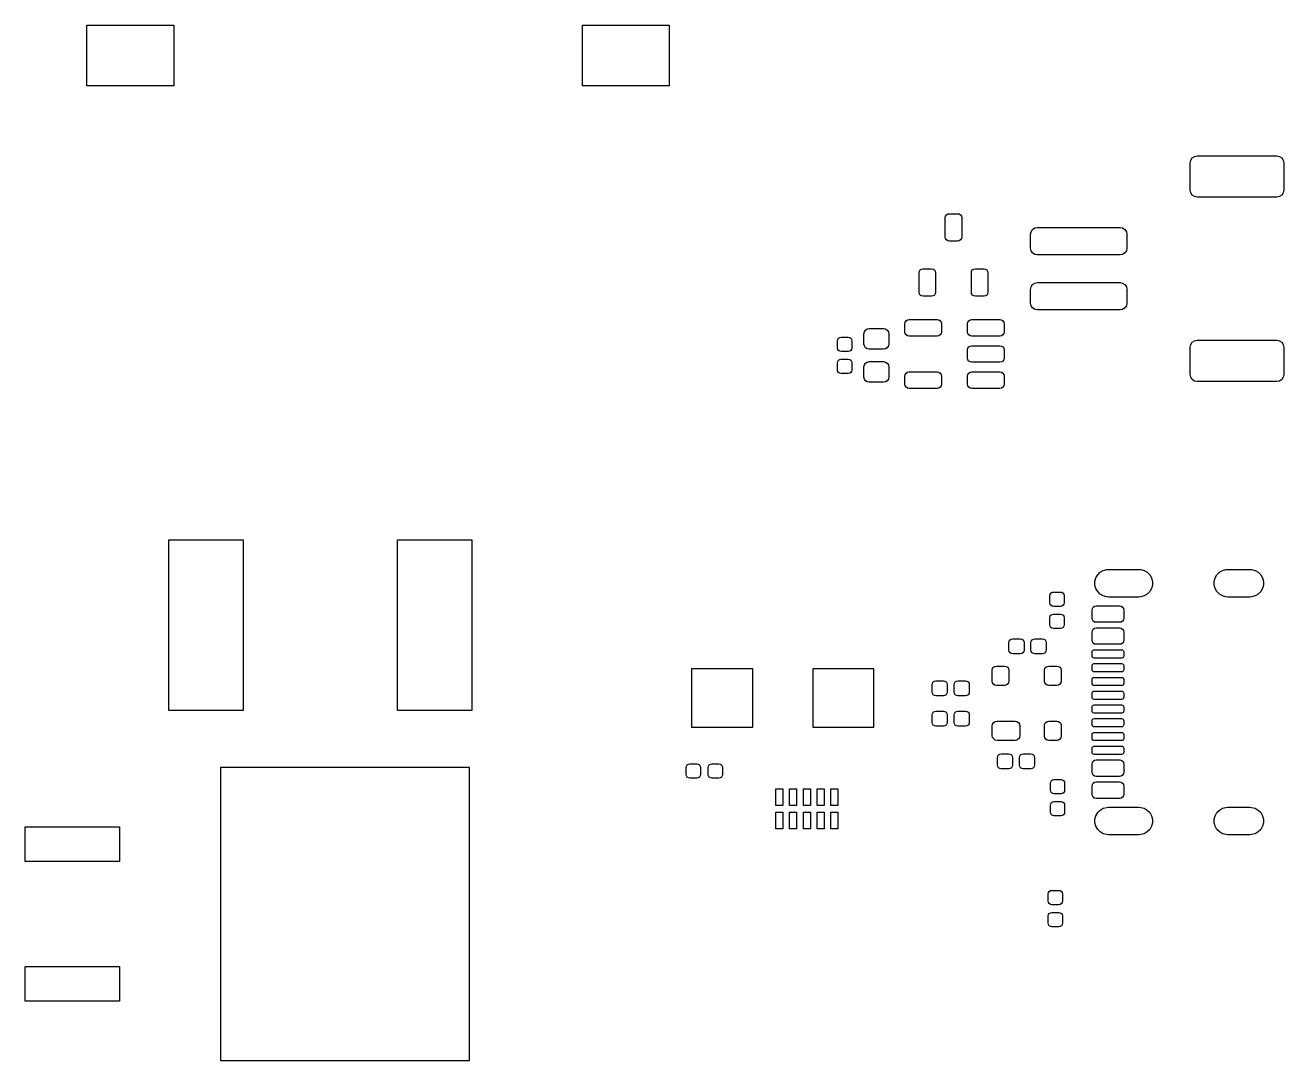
# Model space of a CAD drawing. Extents: x 2.79 to 6.46, y -4.6 to -1.68.
# Drawn here: x 4.661 to 6.461, y -4.6 to -3.118 of the extents above; entities that cross this region are included whole.
import ezdxf

# ---------------------------------------------------------------- set-up
doc = ezdxf.new("R2010")
doc.units = 0
doc.header["$MEASUREMENT"] = 0
doc.layers.add('BLACK', color=7, linetype='CONTINUOUS')

msp = doc.modelspace()

# ---------------------------------------------------------------- linework, layer by layer
at = {"layer": 'BLACK', "linetype": 'CONTINUOUS'}
for p, q in [((4.749, -3.2047), (4.749, -3.1181)), ((4.749, -3.1181), (4.873, -3.1181)), ((4.873, -3.1181), (4.873, -3.2047)), ((5.4577, -3.2047), (5.4577, -3.1181)), ((5.4577, -3.1181), (5.5817, -3.1181)), ((5.5817, -3.1181), (5.5817, -3.2047)), ((4.873, -3.2047), (4.749, -3.2047)), ((5.5817, -3.2047), (5.4577, -3.2047)), ((6.3268, -3.315), (6.3275, -3.3112)), ((6.3275, -3.3112), (6.3297, -3.308)), ((6.3297, -3.308), (6.3328, -3.3059)), ((6.3328, -3.3059), (6.3366, -3.3051)), ((6.3366, -3.3051), (6.4508, -3.3051)), ((6.4508, -3.3051), (6.4546, -3.3059)), ((6.4546, -3.3059), (6.4577, -3.308)), ((6.4577, -3.308), (6.4599, -3.3112)), ((6.4599, -3.3112), (6.4606, -3.315)), ((6.3268, -3.3543), (6.3268, -3.315)), ((6.4606, -3.315), (6.4606, -3.3543)), ((6.3275, -3.3581), (6.3268, -3.3543)), ((6.3297, -3.3613), (6.3275, -3.3581)), ((6.3328, -3.3634), (6.3297, -3.3613)), ((6.3366, -3.3642), (6.3328, -3.3634)), ((6.4508, -3.3642), (6.3366, -3.3642)), ((6.4546, -3.3634), (6.4508, -3.3642)), ((6.4577, -3.3613), (6.4546, -3.3634)), ((6.4599, -3.3581), (6.4577, -3.3613)), ((6.4606, -3.3543), (6.4599, -3.3581)), ((5.9764, -3.3937), (5.9768, -3.3914)), ((5.9764, -3.4213), (5.9764, -3.3937)), ((5.9768, -3.3914), (5.9781, -3.3895)), ((5.9781, -3.3895), (5.98, -3.3882)), ((5.98, -3.3882), (5.9823, -3.3878)), ((5.9823, -3.3878), (5.9941, -3.3878)), ((5.9941, -3.3878), (5.9964, -3.3882)), ((5.9964, -3.3882), (5.9983, -3.3895)), ((5.9983, -3.3895), (5.9996, -3.3914)), ((5.9996, -3.3914), (6, -3.3937)), ((6, -3.3937), (6, -3.4213)), ((6.0984, -3.4173), (6.0992, -3.4136)), ((6.0984, -3.437), (6.0984, -3.4173)), ((6.0992, -3.4136), (6.1013, -3.4104)), ((6.1013, -3.4104), (6.1045, -3.4082)), ((6.1045, -3.4082), (6.1083, -3.4075)), ((6.1083, -3.4075), (6.2264, -3.4075)), ((6.2264, -3.4075), (6.2301, -3.4082)), ((6.2301, -3.4082), (6.2333, -3.4104)), ((6.2333, -3.4104), (6.2355, -3.4136)), ((6.2355, -3.4136), (6.2362, -3.4173)), ((6.2362, -3.4173), (6.2362, -3.437)), ((5.9768, -3.4235), (5.9764, -3.4213)), ((5.9781, -3.4254), (5.9768, -3.4235)), ((5.98, -3.4267), (5.9781, -3.4254)), ((5.9823, -3.4272), (5.98, -3.4267)), ((5.9941, -3.4272), (5.9823, -3.4272)), ((5.9964, -3.4267), (5.9941, -3.4272)), ((5.9983, -3.4254), (5.9964, -3.4267)), ((5.9996, -3.4235), (5.9983, -3.4254)), ((6, -3.4213), (5.9996, -3.4235)), ((6.0992, -3.4408), (6.0984, -3.437)), ((6.2362, -3.437), (6.2355, -3.4408)), ((6.1013, -3.444), (6.0992, -3.4408)), ((6.1045, -3.4461), (6.1013, -3.444)), ((6.1083, -3.4469), (6.1045, -3.4461)), ((6.2264, -3.4469), (6.1083, -3.4469)), ((6.2301, -3.4461), (6.2264, -3.4469)), ((6.2333, -3.444), (6.2301, -3.4461)), ((6.2355, -3.4408), (6.2333, -3.444)), ((5.939, -3.4724), (5.9394, -3.4702)), ((5.939, -3.5), (5.939, -3.4724)), ((5.9394, -3.4702), (5.9407, -3.4683)), ((5.9407, -3.4683), (5.9426, -3.467)), ((5.9426, -3.467), (5.9449, -3.4665)), ((5.9449, -3.4665), (5.9567, -3.4665)), ((5.9567, -3.4665), (5.959, -3.467)), ((5.959, -3.467), (5.9609, -3.4683)), ((5.9609, -3.4683), (5.9621, -3.4702)), ((5.9621, -3.4702), (5.9626, -3.4724)), ((5.9626, -3.4724), (5.9626, -3.5)), ((6.0138, -3.4724), (6.0142, -3.4702)), ((6.0138, -3.5), (6.0138, -3.4724)), ((6.0142, -3.4702), (6.0155, -3.4683)), ((6.0155, -3.4683), (6.0174, -3.467)), ((6.0174, -3.467), (6.0197, -3.4665)), ((6.0197, -3.4665), (6.0315, -3.4665)), ((6.0315, -3.4665), (6.0338, -3.467)), ((6.0338, -3.467), (6.0357, -3.4683)), ((6.0357, -3.4683), (6.037, -3.4702)), ((6.037, -3.4702), (6.0374, -3.4724)), ((6.0374, -3.4724), (6.0374, -3.5)), ((6.0992, -3.4923), (6.1013, -3.4891)), ((6.1013, -3.4891), (6.1045, -3.487)), ((6.1045, -3.487), (6.1083, -3.4862)), ((6.1083, -3.4862), (6.2264, -3.4862)), ((6.2264, -3.4862), (6.2301, -3.487)), ((6.2301, -3.487), (6.2333, -3.4891)), ((6.2333, -3.4891), (6.2355, -3.4923)), ((5.9394, -3.5023), (5.939, -3.5)), ((5.9407, -3.5042), (5.9394, -3.5023)), ((5.9426, -3.5055), (5.9407, -3.5042)), ((5.9449, -3.5059), (5.9426, -3.5055)), ((5.9567, -3.5059), (5.9449, -3.5059)), ((5.959, -3.5055), (5.9567, -3.5059)), ((5.9609, -3.5042), (5.959, -3.5055)), ((5.9621, -3.5023), (5.9609, -3.5042)), ((5.9626, -3.5), (5.9621, -3.5023)), ((6.0142, -3.5023), (6.0138, -3.5)), ((6.0155, -3.5042), (6.0142, -3.5023)), ((6.0174, -3.5055), (6.0155, -3.5042)), ((6.0197, -3.5059), (6.0174, -3.5055)), ((6.0315, -3.5059), (6.0197, -3.5059)), ((6.0338, -3.5055), (6.0315, -3.5059)), ((6.0357, -3.5042), (6.0338, -3.5055)), ((6.037, -3.5023), (6.0357, -3.5042)), ((6.0374, -3.5), (6.037, -3.5023)), ((6.0984, -3.4961), (6.0992, -3.4923)), ((6.0984, -3.5157), (6.0984, -3.4961)), ((6.2355, -3.4923), (6.2362, -3.4961)), ((6.2362, -3.4961), (6.2362, -3.5157)), ((6.0992, -3.5195), (6.0984, -3.5157)), ((6.1013, -3.5227), (6.0992, -3.5195)), ((6.1045, -3.5248), (6.1013, -3.5227)), ((6.1083, -3.5256), (6.1045, -3.5248)), ((6.2264, -3.5256), (6.1083, -3.5256)), ((6.2301, -3.5248), (6.2264, -3.5256)), ((6.2333, -3.5227), (6.2301, -3.5248)), ((6.2355, -3.5195), (6.2333, -3.5227)), ((6.2362, -3.5157), (6.2355, -3.5195)), ((5.9188, -3.5453), (5.9192, -3.543)), ((5.9188, -3.5571), (5.9188, -3.5453)), ((5.9192, -3.543), (5.9205, -3.5411)), ((5.9205, -3.5411), (5.9224, -3.5398)), ((5.9224, -3.5398), (5.9247, -3.5394)), ((5.9247, -3.5394), (5.9651, -3.5394)), ((5.9651, -3.5394), (5.9673, -3.5398)), ((5.9673, -3.5398), (5.9692, -3.5411)), ((5.9692, -3.5411), (5.9705, -3.543)), ((5.9705, -3.543), (5.971, -3.5453)), ((5.971, -3.5453), (5.971, -3.5571)), ((6.0084, -3.5453), (6.0088, -3.543)), ((6.0084, -3.5571), (6.0084, -3.5453)), ((6.0088, -3.543), (6.0101, -3.5411)), ((6.0101, -3.5411), (6.012, -3.5398)), ((6.012, -3.5398), (6.0143, -3.5394)), ((6.0143, -3.5394), (6.0546, -3.5394)), ((6.0546, -3.5394), (6.0569, -3.5398)), ((6.0569, -3.5398), (6.0588, -3.5411)), ((6.0588, -3.5411), (6.0601, -3.543)), ((6.0601, -3.543), (6.0605, -3.5453)), ((6.0605, -3.5453), (6.0605, -3.5571)), ((5.8602, -3.5595), (5.8608, -3.5567)), ((5.8602, -3.5743), (5.8602, -3.5595)), ((5.8608, -3.5567), (5.8624, -3.5543)), ((5.8624, -3.5543), (5.8648, -3.5527)), ((5.8648, -3.5527), (5.8676, -3.5522)), ((5.8676, -3.5522), (5.8883, -3.5522)), ((5.8883, -3.5522), (5.8911, -3.5527)), ((5.8911, -3.5527), (5.8935, -3.5543)), ((5.8935, -3.5543), (5.8951, -3.5567)), ((5.8951, -3.5567), (5.8957, -3.5595)), ((5.8957, -3.5595), (5.8957, -3.5743)), ((5.9192, -3.5593), (5.9188, -3.5571)), ((5.9205, -3.5613), (5.9192, -3.5593)), ((5.9224, -3.5625), (5.9205, -3.5613)), ((5.9247, -3.563), (5.9224, -3.5625)), ((5.9651, -3.563), (5.9247, -3.563)), ((5.9673, -3.5625), (5.9651, -3.563)), ((5.9692, -3.5613), (5.9673, -3.5625)), ((5.9705, -3.5593), (5.9692, -3.5613)), ((5.971, -3.5571), (5.9705, -3.5593)), ((6.0088, -3.5593), (6.0084, -3.5571)), ((6.0101, -3.5613), (6.0088, -3.5593)), ((6.012, -3.5625), (6.0101, -3.5613)), ((6.0143, -3.563), (6.012, -3.5625)), ((6.0546, -3.563), (6.0143, -3.563)), ((6.0569, -3.5625), (6.0546, -3.563)), ((6.0588, -3.5613), (6.0569, -3.5625)), ((6.0601, -3.5593), (6.0588, -3.5613)), ((6.0605, -3.5571), (6.0601, -3.5593)), ((5.8224, -3.5697), (5.8228, -3.5677)), ((5.8224, -3.5799), (5.8224, -3.5697)), ((5.8228, -3.5819), (5.8224, -3.5799)), ((5.8228, -3.5677), (5.8239, -3.5661)), ((5.8239, -3.5835), (5.8228, -3.5819)), ((5.8239, -3.5661), (5.8256, -3.565)), ((5.8256, -3.565), (5.8276, -3.5646)), ((5.8276, -3.5646), (5.8378, -3.5646)), ((5.8378, -3.5646), (5.8398, -3.565)), ((5.8398, -3.565), (5.8414, -3.5661)), ((5.8414, -3.5661), (5.8425, -3.5677)), ((5.8425, -3.5819), (5.8414, -3.5835)), ((5.8425, -3.5677), (5.8429, -3.5697)), ((5.8429, -3.5799), (5.8425, -3.5819)), ((5.8429, -3.5697), (5.8429, -3.5799)), ((5.8608, -3.5771), (5.8602, -3.5743)), ((5.8624, -3.5795), (5.8608, -3.5771)), ((5.8648, -3.5811), (5.8624, -3.5795)), ((5.8676, -3.5817), (5.8648, -3.5811)), ((5.8883, -3.5817), (5.8676, -3.5817)), ((5.8911, -3.5811), (5.8883, -3.5817)), ((5.8935, -3.5795), (5.8911, -3.5811)), ((5.8951, -3.5771), (5.8935, -3.5795)), ((5.8957, -3.5743), (5.8951, -3.5771)), ((6.0084, -3.5827), (6.0088, -3.5804)), ((6.0088, -3.5804), (6.0101, -3.5785)), ((6.0101, -3.5785), (6.012, -3.5772)), ((6.012, -3.5772), (6.0143, -3.5768)), ((6.0143, -3.5768), (6.0546, -3.5768)), ((6.0546, -3.5768), (6.0569, -3.5772)), ((6.0569, -3.5772), (6.0588, -3.5785)), ((6.0588, -3.5785), (6.0601, -3.5804)), ((6.0601, -3.5804), (6.0605, -3.5827)), ((6.3268, -3.5787), (6.3275, -3.575)), ((6.3268, -3.6181), (6.3268, -3.5787)), ((6.3275, -3.575), (6.3297, -3.5718)), ((6.3297, -3.5718), (6.3328, -3.5696)), ((6.3328, -3.5696), (6.3366, -3.5689)), ((6.3366, -3.5689), (6.4508, -3.5689)), ((6.4508, -3.5689), (6.4546, -3.5696)), ((6.4546, -3.5696), (6.4577, -3.5718)), ((6.4577, -3.5718), (6.4599, -3.575)), ((6.4599, -3.575), (6.4606, -3.5787)), ((6.4606, -3.5787), (6.4606, -3.6181)), ((5.8224, -3.6012), (5.8228, -3.5992)), ((5.8228, -3.5992), (5.8239, -3.5976)), ((5.8256, -3.5846), (5.8239, -3.5835)), ((5.8239, -3.5976), (5.8256, -3.5965)), ((5.8276, -3.585), (5.8256, -3.5846)), ((5.8256, -3.5965), (5.8276, -3.5961)), ((5.8378, -3.585), (5.8276, -3.585)), ((5.8276, -3.5961), (5.8378, -3.5961)), ((5.8398, -3.5846), (5.8378, -3.585)), ((5.8378, -3.5961), (5.8398, -3.5965)), ((5.8414, -3.5835), (5.8398, -3.5846)), ((5.8398, -3.5965), (5.8414, -3.5976)), ((5.8414, -3.5976), (5.8425, -3.5992)), ((5.8425, -3.5992), (5.8429, -3.6012)), ((5.8624, -3.6016), (5.8648, -3.6)), ((5.8648, -3.6), (5.8676, -3.5994)), ((5.8676, -3.5994), (5.8883, -3.5994)), ((5.8883, -3.5994), (5.8911, -3.6)), ((5.8911, -3.6), (5.8935, -3.6016)), ((6.0084, -3.5945), (6.0084, -3.5827)), ((6.0088, -3.5967), (6.0084, -3.5945)), ((6.0101, -3.5987), (6.0088, -3.5967)), ((6.012, -3.5999), (6.0101, -3.5987)), ((6.0143, -3.6004), (6.012, -3.5999)), ((6.0569, -3.5999), (6.0546, -3.6004)), ((6.0588, -3.5987), (6.0569, -3.5999)), ((6.0601, -3.5967), (6.0588, -3.5987)), ((6.0605, -3.5945), (6.0601, -3.5967)), ((6.0605, -3.5827), (6.0605, -3.5945)), ((5.8224, -3.6114), (5.8224, -3.6012)), ((5.8228, -3.6134), (5.8224, -3.6114)), ((5.8239, -3.615), (5.8228, -3.6134)), ((5.8256, -3.6161), (5.8239, -3.615)), ((5.8276, -3.6165), (5.8256, -3.6161)), ((5.8378, -3.6165), (5.8276, -3.6165)), ((5.8398, -3.6161), (5.8378, -3.6165)), ((5.8414, -3.615), (5.8398, -3.6161)), ((5.8425, -3.6134), (5.8414, -3.615)), ((5.8429, -3.6114), (5.8425, -3.6134)), ((5.8429, -3.6012), (5.8429, -3.6114)), ((5.8602, -3.6068), (5.8608, -3.604)), ((5.8602, -3.6216), (5.8602, -3.6068)), ((5.8608, -3.604), (5.8624, -3.6016)), ((5.8935, -3.6016), (5.8951, -3.604)), ((5.8951, -3.604), (5.8957, -3.6068)), ((5.8957, -3.6068), (5.8957, -3.6216)), ((5.9188, -3.6201), (5.9192, -3.6178)), ((5.9192, -3.6178), (5.9205, -3.6159)), ((5.9205, -3.6159), (5.9224, -3.6146)), ((5.9224, -3.6146), (5.9247, -3.6142)), ((5.9247, -3.6142), (5.9651, -3.6142)), ((5.9651, -3.6142), (5.9673, -3.6146)), ((5.9673, -3.6146), (5.9692, -3.6159)), ((5.9692, -3.6159), (5.9705, -3.6178)), ((5.9705, -3.6178), (5.971, -3.6201)), ((6.0084, -3.6201), (6.0088, -3.6178)), ((6.0088, -3.6178), (6.0101, -3.6159)), ((6.0101, -3.6159), (6.012, -3.6146)), ((6.012, -3.6146), (6.0143, -3.6142)), ((6.0546, -3.6004), (6.0143, -3.6004)), ((6.0143, -3.6142), (6.0546, -3.6142)), ((6.0546, -3.6142), (6.0569, -3.6146)), ((6.0569, -3.6146), (6.0588, -3.6159)), ((6.0588, -3.6159), (6.0601, -3.6178)), ((6.0601, -3.6178), (6.0605, -3.6201)), ((5.8608, -3.6244), (5.8602, -3.6216)), ((5.8624, -3.6268), (5.8608, -3.6244)), ((5.8648, -3.6284), (5.8624, -3.6268)), ((5.8676, -3.6289), (5.8648, -3.6284)), ((5.8883, -3.6289), (5.8676, -3.6289)), ((5.8911, -3.6284), (5.8883, -3.6289)), ((5.8935, -3.6268), (5.8911, -3.6284)), ((5.8951, -3.6244), (5.8935, -3.6268)), ((5.8957, -3.6216), (5.8951, -3.6244)), ((5.9188, -3.6319), (5.9188, -3.6201)), ((5.9192, -3.6341), (5.9188, -3.6319)), ((5.9205, -3.6361), (5.9192, -3.6341)), ((5.9705, -3.6341), (5.9692, -3.6361)), ((5.971, -3.6319), (5.9705, -3.6341)), ((5.971, -3.6201), (5.971, -3.6319)), ((6.0084, -3.6319), (6.0084, -3.6201)), ((6.0088, -3.6341), (6.0084, -3.6319)), ((6.0101, -3.6361), (6.0088, -3.6341)), ((6.0601, -3.6341), (6.0588, -3.6361)), ((6.0605, -3.6319), (6.0601, -3.6341)), ((6.0605, -3.6201), (6.0605, -3.6319)), ((6.3275, -3.6219), (6.3268, -3.6181)), ((6.3297, -3.6251), (6.3275, -3.6219)), ((6.3328, -3.6272), (6.3297, -3.6251)), ((6.3366, -3.628), (6.3328, -3.6272)), ((6.4508, -3.628), (6.3366, -3.628)), ((6.4546, -3.6272), (6.4508, -3.628)), ((6.4577, -3.6251), (6.4546, -3.6272)), ((6.4599, -3.6219), (6.4577, -3.6251)), ((6.4606, -3.6181), (6.4599, -3.6219)), ((5.9224, -3.6373), (5.9205, -3.6361)), ((5.9247, -3.6378), (5.9224, -3.6373)), ((5.9651, -3.6378), (5.9247, -3.6378)), ((5.9673, -3.6373), (5.9651, -3.6378)), ((5.9692, -3.6361), (5.9673, -3.6373)), ((6.012, -3.6373), (6.0101, -3.6361)), ((6.0143, -3.6378), (6.012, -3.6373)), ((6.0546, -3.6378), (6.0143, -3.6378)), ((6.0569, -3.6373), (6.0546, -3.6378)), ((6.0588, -3.6361), (6.0569, -3.6373)), ((4.8661, -4.0984), (4.8661, -3.8543)), ((4.8661, -3.8543), (4.9724, -3.8543)), ((4.9724, -3.8543), (4.9724, -4.0984)), ((5.1929, -4.0984), (5.1929, -3.8543)), ((5.1929, -3.8543), (5.2992, -3.8543)), ((5.2992, -3.8543), (5.2992, -4.0984)), ((6.1919, -3.909), (6.1944, -3.9046)), ((6.1944, -3.9046), (6.1981, -3.9009)), ((6.1981, -3.9009), (6.2025, -3.8983)), ((6.2025, -3.8983), (6.2075, -3.897)), ((6.2075, -3.897), (6.21, -3.8969)), ((6.21, -3.8969), (6.2533, -3.8969)), ((6.2533, -3.8969), (6.2559, -3.897)), ((6.2559, -3.897), (6.2609, -3.8983)), ((6.2609, -3.8983), (6.2653, -3.9009)), ((6.2653, -3.9009), (6.269, -3.9046)), ((6.269, -3.9046), (6.2715, -3.909)), ((6.3623, -3.909), (6.3649, -3.9046)), ((6.3649, -3.9046), (6.3685, -3.9009)), ((6.3685, -3.9009), (6.373, -3.8983)), ((6.373, -3.8983), (6.3779, -3.897)), ((6.3779, -3.897), (6.3805, -3.8969)), ((6.3805, -3.8969), (6.412, -3.8969)), ((6.412, -3.8969), (6.4146, -3.897)), ((6.4146, -3.897), (6.4195, -3.8983)), ((6.4195, -3.8983), (6.424, -3.9009)), ((6.424, -3.9009), (6.4276, -3.9046)), ((6.4276, -3.9046), (6.4302, -3.909)), ((6.1905, -3.914), (6.1919, -3.909)), ((6.1905, -3.9191), (6.1905, -3.914)), ((6.1919, -3.9241), (6.1905, -3.9191)), ((6.2715, -3.909), (6.2729, -3.914)), ((6.2729, -3.9191), (6.2715, -3.9241)), ((6.2729, -3.914), (6.2729, -3.9191)), ((6.361, -3.914), (6.3623, -3.909)), ((6.361, -3.9191), (6.361, -3.914)), ((6.3623, -3.9241), (6.361, -3.9191)), ((6.4302, -3.909), (6.4315, -3.914)), ((6.4315, -3.9191), (6.4302, -3.9241)), ((6.4315, -3.914), (6.4315, -3.9191)), ((6.126, -3.9343), (6.1264, -3.9323)), ((6.126, -3.9445), (6.126, -3.9343)), ((6.1264, -3.9323), (6.1275, -3.9306)), ((6.1275, -3.9306), (6.1291, -3.9295)), ((6.1291, -3.9295), (6.1311, -3.9291)), ((6.1311, -3.9291), (6.1413, -3.9291)), ((6.1413, -3.9291), (6.1433, -3.9295)), ((6.1433, -3.9295), (6.145, -3.9306)), ((6.145, -3.9306), (6.1461, -3.9323)), ((6.1461, -3.9323), (6.1465, -3.9343)), ((6.1465, -3.9343), (6.1465, -3.9445)), ((6.1944, -3.9285), (6.1919, -3.9241)), ((6.1981, -3.9322), (6.1944, -3.9285)), ((6.2025, -3.9347), (6.1981, -3.9322)), ((6.2075, -3.9361), (6.2025, -3.9347)), ((6.21, -3.9362), (6.2075, -3.9361)), ((6.2533, -3.9362), (6.21, -3.9362)), ((6.2559, -3.9361), (6.2533, -3.9362)), ((6.2609, -3.9347), (6.2559, -3.9361)), ((6.2653, -3.9322), (6.2609, -3.9347)), ((6.269, -3.9285), (6.2653, -3.9322)), ((6.2715, -3.9241), (6.269, -3.9285)), ((6.3649, -3.9285), (6.3623, -3.9241)), ((6.3685, -3.9322), (6.3649, -3.9285)), ((6.373, -3.9347), (6.3685, -3.9322)), ((6.3779, -3.9361), (6.373, -3.9347)), ((6.3805, -3.9362), (6.3779, -3.9361)), ((6.412, -3.9362), (6.3805, -3.9362)), ((6.4146, -3.9361), (6.412, -3.9362)), ((6.4195, -3.9347), (6.4146, -3.9361)), ((6.424, -3.9322), (6.4195, -3.9347)), ((6.4276, -3.9285), (6.424, -3.9322)), ((6.4302, -3.9241), (6.4276, -3.9285)), ((6.1264, -3.9464), (6.126, -3.9445)), ((6.1275, -3.9481), (6.1264, -3.9464)), ((6.1291, -3.9492), (6.1275, -3.9481)), ((6.1311, -3.9496), (6.1291, -3.9492)), ((6.1413, -3.9496), (6.1311, -3.9496)), ((6.1433, -3.9492), (6.1413, -3.9496)), ((6.145, -3.9481), (6.1433, -3.9492)), ((6.1461, -3.9464), (6.145, -3.9481)), ((6.1465, -3.9445), (6.1461, -3.9464)), ((6.1864, -3.9547), (6.1869, -3.9525)), ((6.1864, -3.9665), (6.1864, -3.9547)), ((6.1869, -3.9525), (6.1881, -3.9505)), ((6.1881, -3.9505), (6.1901, -3.9493)), ((6.1901, -3.9493), (6.1923, -3.9488)), ((6.1923, -3.9488), (6.2258, -3.9488)), ((6.2258, -3.9488), (6.228, -3.9493)), ((6.228, -3.9493), (6.23, -3.9505)), ((6.23, -3.9505), (6.2312, -3.9525)), ((6.2312, -3.9525), (6.2317, -3.9547)), ((6.2317, -3.9547), (6.2317, -3.9665)), ((6.126, -3.9657), (6.1264, -3.9638)), ((6.126, -3.976), (6.126, -3.9657)), ((6.1264, -3.9779), (6.126, -3.976)), ((6.1264, -3.9638), (6.1275, -3.9621)), ((6.1275, -3.9796), (6.1264, -3.9779)), ((6.1275, -3.9621), (6.1291, -3.961)), ((6.1291, -3.961), (6.1311, -3.9606)), ((6.1311, -3.9606), (6.1413, -3.9606)), ((6.1413, -3.9606), (6.1433, -3.961)), ((6.1433, -3.961), (6.145, -3.9621)), ((6.145, -3.9621), (6.1461, -3.9638)), ((6.1461, -3.9779), (6.145, -3.9796)), ((6.1461, -3.9638), (6.1465, -3.9657)), ((6.1465, -3.976), (6.1461, -3.9779)), ((6.1465, -3.9657), (6.1465, -3.976)), ((6.1869, -3.9688), (6.1864, -3.9665)), ((6.1881, -3.9707), (6.1869, -3.9688)), ((6.1901, -3.972), (6.1881, -3.9707)), ((6.1923, -3.9724), (6.1901, -3.972)), ((6.2258, -3.9724), (6.1923, -3.9724)), ((6.228, -3.972), (6.2258, -3.9724)), ((6.23, -3.9707), (6.228, -3.972)), ((6.2312, -3.9688), (6.23, -3.9707)), ((6.2317, -3.9665), (6.2312, -3.9688)), ((6.0709, -3.9963), (6.0729, -3.9959)), ((6.0729, -3.9959), (6.0838, -3.9959)), ((6.0838, -3.9959), (6.0858, -3.9963)), ((6.1024, -3.9963), (6.1044, -3.9959)), ((6.1044, -3.9959), (6.1153, -3.9959)), ((6.1153, -3.9959), (6.1173, -3.9963)), ((6.1291, -3.9807), (6.1275, -3.9796)), ((6.1311, -3.9811), (6.1291, -3.9807)), ((6.1413, -3.9811), (6.1311, -3.9811)), ((6.1433, -3.9807), (6.1413, -3.9811)), ((6.145, -3.9796), (6.1433, -3.9807)), ((6.1864, -3.9862), (6.1869, -3.984)), ((6.1864, -3.998), (6.1864, -3.9862)), ((6.1869, -3.984), (6.1881, -3.982)), ((6.1881, -3.982), (6.1901, -3.9808)), ((6.1901, -3.9808), (6.1923, -3.9803)), ((6.1923, -3.9803), (6.2258, -3.9803)), ((6.2258, -3.9803), (6.228, -3.9808)), ((6.228, -3.9808), (6.23, -3.982)), ((6.23, -3.982), (6.2312, -3.984)), ((6.2312, -3.984), (6.2317, -3.9862)), ((6.2317, -3.9862), (6.2317, -3.998)), ((6.0675, -4.0013), (6.0679, -3.9992)), ((6.0675, -4.0121), (6.0675, -4.0013)), ((6.0679, -4.0142), (6.0675, -4.0121)), ((6.0679, -3.9992), (6.0691, -3.9975)), ((6.0691, -3.9975), (6.0709, -3.9963)), ((6.0858, -3.9963), (6.0876, -3.9975)), ((6.0876, -3.9975), (6.0888, -3.9992)), ((6.0888, -3.9992), (6.0892, -4.0013)), ((6.0892, -4.0121), (6.0888, -4.0142)), ((6.0892, -4.0013), (6.0892, -4.0121)), ((6.099, -4.0013), (6.0994, -3.9992)), ((6.099, -4.0121), (6.099, -4.0013)), ((6.0994, -4.0142), (6.099, -4.0121)), ((6.0994, -3.9992), (6.1006, -3.9975)), ((6.1006, -3.9975), (6.1024, -3.9963)), ((6.1173, -3.9963), (6.1191, -3.9975)), ((6.1191, -3.9975), (6.1203, -3.9992)), ((6.1203, -3.9992), (6.1207, -4.0013)), ((6.1207, -4.0121), (6.1203, -4.0142)), ((6.1207, -4.0013), (6.1207, -4.0121)), ((6.1869, -4.0003), (6.1864, -3.998)), ((6.1864, -4.0148), (6.1866, -4.0136)), ((6.1866, -4.0136), (6.1873, -4.0127)), ((6.1881, -4.0022), (6.1869, -4.0003)), ((6.1873, -4.0127), (6.1882, -4.012)), ((6.1901, -4.0035), (6.1881, -4.0022)), ((6.1882, -4.012), (6.1894, -4.0118)), ((6.1894, -4.0118), (6.2287, -4.0118)), ((6.1923, -4.0039), (6.1901, -4.0035)), ((6.2258, -4.0039), (6.1923, -4.0039)), ((6.228, -4.0035), (6.2258, -4.0039)), ((6.23, -4.0022), (6.228, -4.0035)), ((6.2287, -4.0118), (6.2299, -4.012)), ((6.2299, -4.012), (6.2308, -4.0127)), ((6.2312, -4.0003), (6.23, -4.0022)), ((6.2308, -4.0127), (6.2315, -4.0136)), ((6.2317, -3.998), (6.2312, -4.0003)), ((6.2315, -4.0136), (6.2317, -4.0148)), ((6.0691, -4.0159), (6.0679, -4.0142)), ((6.0709, -4.0171), (6.0691, -4.0159)), ((6.0729, -4.0175), (6.0709, -4.0171)), ((6.0838, -4.0175), (6.0729, -4.0175)), ((6.0858, -4.0171), (6.0838, -4.0175)), ((6.0876, -4.0159), (6.0858, -4.0171)), ((6.0888, -4.0142), (6.0876, -4.0159)), ((6.1006, -4.0159), (6.0994, -4.0142)), ((6.1024, -4.0171), (6.1006, -4.0159)), ((6.1044, -4.0175), (6.1024, -4.0171)), ((6.1153, -4.0175), (6.1044, -4.0175)), ((6.1173, -4.0171), (6.1153, -4.0175)), ((6.1191, -4.0159), (6.1173, -4.0171)), ((6.1203, -4.0142), (6.1191, -4.0159)), ((6.1864, -4.0207), (6.1864, -4.0148)), ((6.1866, -4.0218), (6.1864, -4.0207)), ((6.1873, -4.0228), (6.1866, -4.0218)), ((6.1882, -4.0234), (6.1873, -4.0228)), ((6.1873, -4.0324), (6.1882, -4.0317)), ((6.1894, -4.0236), (6.1882, -4.0234)), ((6.1882, -4.0317), (6.1894, -4.0315)), ((6.2287, -4.0236), (6.1894, -4.0236)), ((6.1894, -4.0315), (6.2287, -4.0315)), ((6.2299, -4.0234), (6.2287, -4.0236)), ((6.2287, -4.0315), (6.2299, -4.0317)), ((6.2308, -4.0228), (6.2299, -4.0234)), ((6.2299, -4.0317), (6.2308, -4.0324)), ((6.2315, -4.0218), (6.2308, -4.0228)), ((6.2317, -4.0207), (6.2315, -4.0218)), ((6.2317, -4.0148), (6.2317, -4.0207)), ((5.6142, -4.123), (5.6142, -4.0384)), ((5.6142, -4.0384), (5.7008, -4.0384)), ((5.7008, -4.0384), (5.7008, -4.123)), ((5.7874, -4.123), (5.7874, -4.0384)), ((5.7874, -4.0384), (5.874, -4.0384)), ((5.874, -4.0384), (5.874, -4.123)), ((6.0437, -4.0409), (6.0442, -4.0387)), ((6.0437, -4.0567), (6.0437, -4.0409)), ((6.0442, -4.0387), (6.0454, -4.0368)), ((6.0454, -4.0368), (6.0473, -4.0355)), ((6.0473, -4.0355), (6.0496, -4.035)), ((6.0496, -4.035), (6.0614, -4.035)), ((6.0614, -4.035), (6.0637, -4.0355)), ((6.0637, -4.0355), (6.0656, -4.0368)), ((6.0656, -4.0368), (6.0669, -4.0387)), ((6.0669, -4.0387), (6.0673, -4.0409)), ((6.0673, -4.0409), (6.0673, -4.0567)), ((6.1185, -4.0409), (6.119, -4.0387)), ((6.1185, -4.0567), (6.1185, -4.0409)), ((6.119, -4.0387), (6.1202, -4.0368)), ((6.1202, -4.0368), (6.1221, -4.0355)), ((6.1221, -4.0355), (6.1244, -4.035)), ((6.1244, -4.035), (6.1362, -4.035)), ((6.1362, -4.035), (6.1385, -4.0355)), ((6.1385, -4.0355), (6.1404, -4.0368)), ((6.1404, -4.0368), (6.1417, -4.0387)), ((6.1417, -4.0387), (6.1421, -4.0409)), ((6.1421, -4.0409), (6.1421, -4.0567)), ((6.1864, -4.0344), (6.1866, -4.0333)), ((6.1864, -4.0404), (6.1864, -4.0344)), ((6.1866, -4.0415), (6.1864, -4.0404)), ((6.1866, -4.0333), (6.1873, -4.0324)), ((6.1873, -4.0424), (6.1866, -4.0415)), ((6.1882, -4.0431), (6.1873, -4.0424)), ((6.1894, -4.0433), (6.1882, -4.0431)), ((6.2287, -4.0433), (6.1894, -4.0433)), ((6.2299, -4.0431), (6.2287, -4.0433)), ((6.2308, -4.0424), (6.2299, -4.0431)), ((6.2308, -4.0324), (6.2315, -4.0333)), ((6.2315, -4.0415), (6.2308, -4.0424)), ((6.2315, -4.0333), (6.2317, -4.0344)), ((6.2317, -4.0404), (6.2315, -4.0415)), ((6.2317, -4.0344), (6.2317, -4.0404)), ((5.9577, -4.0615), (5.9581, -4.0594)), ((5.9577, -4.0723), (5.9577, -4.0615)), ((5.9581, -4.0594), (5.9593, -4.0577)), ((5.9593, -4.0577), (5.961, -4.0565)), ((5.961, -4.0565), (5.9631, -4.0561)), ((5.9631, -4.0561), (5.9739, -4.0561)), ((5.9739, -4.0561), (5.976, -4.0565)), ((5.976, -4.0565), (5.9777, -4.0577)), ((5.9777, -4.0577), (5.9789, -4.0594)), ((5.9789, -4.0594), (5.9793, -4.0615)), ((5.9793, -4.0615), (5.9793, -4.0723)), ((5.9892, -4.0615), (5.9896, -4.0594)), ((5.9892, -4.0723), (5.9892, -4.0615)), ((5.9896, -4.0594), (5.9908, -4.0577)), ((5.9908, -4.0577), (5.9925, -4.0565)), ((5.9925, -4.0565), (5.9946, -4.0561)), ((5.9946, -4.0561), (6.0054, -4.0561)), ((6.0054, -4.0561), (6.0075, -4.0565)), ((6.0075, -4.0565), (6.0092, -4.0577)), ((6.0092, -4.0577), (6.0104, -4.0594)), ((6.0104, -4.0594), (6.0108, -4.0615)), ((6.0108, -4.0615), (6.0108, -4.0723)), ((6.0442, -4.059), (6.0437, -4.0567)), ((6.0454, -4.0609), (6.0442, -4.059)), ((6.0473, -4.0621), (6.0454, -4.0609)), ((6.0496, -4.0626), (6.0473, -4.0621)), ((6.0614, -4.0626), (6.0496, -4.0626)), ((6.0637, -4.0621), (6.0614, -4.0626)), ((6.0656, -4.0609), (6.0637, -4.0621)), ((6.0669, -4.059), (6.0656, -4.0609)), ((6.0673, -4.0567), (6.0669, -4.059)), ((6.119, -4.059), (6.1185, -4.0567)), ((6.1202, -4.0609), (6.119, -4.059)), ((6.1221, -4.0621), (6.1202, -4.0609)), ((6.1244, -4.0626), (6.1221, -4.0621)), ((6.1362, -4.0626), (6.1244, -4.0626)), ((6.1385, -4.0621), (6.1362, -4.0626)), ((6.1404, -4.0609), (6.1385, -4.0621)), ((6.1417, -4.059), (6.1404, -4.0609)), ((6.1421, -4.0567), (6.1417, -4.059)), ((6.1864, -4.0541), (6.1866, -4.053)), ((6.1864, -4.06), (6.1864, -4.0541)), ((6.1866, -4.0612), (6.1864, -4.06)), ((6.1866, -4.053), (6.1873, -4.052)), ((6.1873, -4.0621), (6.1866, -4.0612)), ((6.1873, -4.052), (6.1882, -4.0514)), ((6.1882, -4.0628), (6.1873, -4.0621)), ((6.1882, -4.0514), (6.1894, -4.0512)), ((6.1894, -4.063), (6.1882, -4.0628)), ((6.1894, -4.0512), (6.2287, -4.0512)), ((6.2287, -4.063), (6.1894, -4.063)), ((6.2287, -4.0512), (6.2299, -4.0514)), ((6.2299, -4.0628), (6.2287, -4.063)), ((6.2299, -4.0514), (6.2308, -4.052)), ((6.2308, -4.0621), (6.2299, -4.0628)), ((6.2308, -4.052), (6.2315, -4.053)), ((6.2315, -4.0612), (6.2308, -4.0621)), ((6.2315, -4.053), (6.2317, -4.0541)), ((6.2317, -4.06), (6.2315, -4.0612)), ((6.2317, -4.0541), (6.2317, -4.06)), ((5.9581, -4.0744), (5.9577, -4.0723)), ((5.9593, -4.0762), (5.9581, -4.0744)), ((5.961, -4.0773), (5.9593, -4.0762)), ((5.9631, -4.0778), (5.961, -4.0773)), ((5.9739, -4.0778), (5.9631, -4.0778)), ((5.976, -4.0773), (5.9739, -4.0778)), ((5.9777, -4.0762), (5.976, -4.0773)), ((5.9789, -4.0744), (5.9777, -4.0762)), ((5.9793, -4.0723), (5.9789, -4.0744)), ((5.9896, -4.0744), (5.9892, -4.0723)), ((5.9908, -4.0762), (5.9896, -4.0744)), ((5.9925, -4.0773), (5.9908, -4.0762)), ((5.9946, -4.0778), (5.9925, -4.0773)), ((6.0054, -4.0778), (5.9946, -4.0778)), ((6.0075, -4.0773), (6.0054, -4.0778)), ((6.0092, -4.0762), (6.0075, -4.0773)), ((6.0104, -4.0744), (6.0092, -4.0762)), ((6.0108, -4.0723), (6.0104, -4.0744)), ((6.1864, -4.0738), (6.1866, -4.0727)), ((6.1864, -4.0797), (6.1864, -4.0738)), ((6.1866, -4.0809), (6.1864, -4.0797)), ((6.1866, -4.0727), (6.1873, -4.0717)), ((6.1873, -4.0818), (6.1866, -4.0809)), ((6.1873, -4.0717), (6.1882, -4.0711)), ((6.1882, -4.0825), (6.1873, -4.0818)), ((6.1882, -4.0711), (6.1894, -4.0709)), ((6.1894, -4.0827), (6.1882, -4.0825)), ((6.1894, -4.0709), (6.2287, -4.0709)), ((6.2287, -4.0827), (6.1894, -4.0827)), ((6.2287, -4.0709), (6.2299, -4.0711)), ((6.2299, -4.0825), (6.2287, -4.0827)), ((6.2299, -4.0711), (6.2308, -4.0717)), ((6.2308, -4.0818), (6.2299, -4.0825)), ((6.2308, -4.0717), (6.2315, -4.0727)), ((6.2315, -4.0809), (6.2308, -4.0818)), ((6.2315, -4.0727), (6.2317, -4.0738)), ((6.2317, -4.0797), (6.2315, -4.0809)), ((6.2317, -4.0738), (6.2317, -4.0797)), ((4.9724, -4.0984), (4.8661, -4.0984)), ((5.2992, -4.0984), (5.1929, -4.0984)), ((5.9577, -4.1048), (5.9581, -4.1028)), ((5.9581, -4.1028), (5.9593, -4.101)), ((5.9593, -4.101), (5.961, -4.0998)), ((5.961, -4.0998), (5.9631, -4.0994)), ((5.9631, -4.0994), (5.9739, -4.0994)), ((5.9739, -4.0994), (5.976, -4.0998)), ((5.976, -4.0998), (5.9777, -4.101)), ((5.9777, -4.101), (5.9789, -4.1028)), ((5.9789, -4.1028), (5.9793, -4.1048)), ((5.9892, -4.1048), (5.9896, -4.1028)), ((5.9896, -4.1028), (5.9908, -4.101)), ((5.9908, -4.101), (5.9925, -4.0998)), ((5.9925, -4.0998), (5.9946, -4.0994)), ((5.9946, -4.0994), (6.0054, -4.0994)), ((6.0054, -4.0994), (6.0075, -4.0998)), ((6.0075, -4.0998), (6.0092, -4.101)), ((6.0092, -4.101), (6.0104, -4.1028)), ((6.0104, -4.1028), (6.0108, -4.1048)), ((6.1864, -4.0935), (6.1866, -4.0924)), ((6.1864, -4.0994), (6.1864, -4.0935)), ((6.1866, -4.1005), (6.1864, -4.0994)), ((6.1866, -4.0924), (6.1873, -4.0914)), ((6.1873, -4.1015), (6.1866, -4.1005)), ((6.1873, -4.0914), (6.1882, -4.0908)), ((6.1882, -4.1021), (6.1873, -4.1015)), ((6.1882, -4.0908), (6.1894, -4.0906)), ((6.1894, -4.1024), (6.1882, -4.1021)), ((6.1894, -4.0906), (6.2287, -4.0906)), ((6.2287, -4.1024), (6.1894, -4.1024)), ((6.2287, -4.0906), (6.2299, -4.0908)), ((6.2299, -4.1021), (6.2287, -4.1024)), ((6.2299, -4.0908), (6.2308, -4.0914)), ((6.2308, -4.1015), (6.2299, -4.1021)), ((6.2308, -4.0914), (6.2315, -4.0924)), ((6.2315, -4.1005), (6.2308, -4.1015)), ((6.2315, -4.0924), (6.2317, -4.0935)), ((6.2317, -4.0994), (6.2315, -4.1005)), ((6.2317, -4.0935), (6.2317, -4.0994)), ((5.9577, -4.1156), (5.9577, -4.1048)), ((5.9581, -4.1177), (5.9577, -4.1156)), ((5.9593, -4.1195), (5.9581, -4.1177)), ((5.961, -4.1207), (5.9593, -4.1195)), ((5.9631, -4.1211), (5.961, -4.1207)), ((5.9739, -4.1211), (5.9631, -4.1211)), ((5.976, -4.1207), (5.9739, -4.1211)), ((5.9777, -4.1195), (5.976, -4.1207)), ((5.9789, -4.1177), (5.9777, -4.1195)), ((5.9793, -4.1156), (5.9789, -4.1177)), ((5.9793, -4.1048), (5.9793, -4.1156)), ((5.9892, -4.1156), (5.9892, -4.1048)), ((5.9896, -4.1177), (5.9892, -4.1156)), ((5.9908, -4.1195), (5.9896, -4.1177)), ((5.9925, -4.1207), (5.9908, -4.1195)), ((5.9946, -4.1211), (5.9925, -4.1207)), ((6.0054, -4.1211), (5.9946, -4.1211)), ((6.0075, -4.1207), (6.0054, -4.1211)), ((6.0092, -4.1195), (6.0075, -4.1207)), ((6.0104, -4.1177), (6.0092, -4.1195)), ((6.0108, -4.1156), (6.0104, -4.1177)), ((6.0108, -4.1048), (6.0108, -4.1156)), ((6.0437, -4.1207), (6.0442, -4.118)), ((6.0437, -4.1344), (6.0437, -4.1207)), ((6.0442, -4.118), (6.0457, -4.1158)), ((6.0457, -4.1158), (6.048, -4.1143)), ((6.048, -4.1143), (6.0506, -4.1138)), ((6.0506, -4.1138), (6.0762, -4.1138)), ((6.0762, -4.1138), (6.0788, -4.1143)), ((6.0788, -4.1143), (6.0811, -4.1158)), ((6.0811, -4.1158), (6.0825, -4.118)), ((6.0825, -4.118), (6.0831, -4.1207)), ((6.0831, -4.1207), (6.0831, -4.1344)), ((6.1185, -4.1197), (6.119, -4.1174)), ((6.1185, -4.1354), (6.1185, -4.1197)), ((6.119, -4.1174), (6.1202, -4.1155)), ((6.1202, -4.1155), (6.1221, -4.1142)), ((6.1221, -4.1142), (6.1244, -4.1138)), ((6.1244, -4.1138), (6.1362, -4.1138)), ((6.1362, -4.1138), (6.1385, -4.1142)), ((6.1385, -4.1142), (6.1404, -4.1155)), ((6.1404, -4.1155), (6.1417, -4.1174)), ((6.1417, -4.1174), (6.1421, -4.1197)), ((6.1421, -4.1197), (6.1421, -4.1354)), ((6.1864, -4.1132), (6.1866, -4.1121)), ((6.1864, -4.1191), (6.1864, -4.1132)), ((6.1866, -4.1202), (6.1864, -4.1191)), ((6.1866, -4.1121), (6.1873, -4.1111)), ((6.1873, -4.1212), (6.1866, -4.1202)), ((6.1873, -4.1111), (6.1882, -4.1105)), ((6.1882, -4.1218), (6.1873, -4.1212)), ((6.1882, -4.1105), (6.1894, -4.1102)), ((6.1894, -4.122), (6.1882, -4.1218)), ((6.1894, -4.1102), (6.2287, -4.1102)), ((6.2287, -4.1102), (6.2299, -4.1105)), ((6.2299, -4.1218), (6.2287, -4.122)), ((6.2299, -4.1105), (6.2308, -4.1111)), ((6.2308, -4.1212), (6.2299, -4.1218)), ((6.2308, -4.1111), (6.2315, -4.1121)), ((6.2315, -4.1202), (6.2308, -4.1212)), ((6.2315, -4.1121), (6.2317, -4.1132)), ((6.2317, -4.1191), (6.2315, -4.1202)), ((6.2317, -4.1132), (6.2317, -4.1191)), ((5.7008, -4.123), (5.6142, -4.123)), ((5.874, -4.123), (5.7874, -4.123)), ((6.0442, -4.1371), (6.0437, -4.1344)), ((6.0457, -4.1393), (6.0442, -4.1371)), ((6.048, -4.1408), (6.0457, -4.1393)), ((6.0811, -4.1393), (6.0788, -4.1408)), ((6.0825, -4.1371), (6.0811, -4.1393)), ((6.0831, -4.1344), (6.0825, -4.1371)), ((6.119, -4.1377), (6.1185, -4.1354)), ((6.1202, -4.1396), (6.119, -4.1377)), ((6.1221, -4.1409), (6.1202, -4.1396)), ((6.1404, -4.1396), (6.1385, -4.1409)), ((6.1417, -4.1377), (6.1404, -4.1396)), ((6.1421, -4.1354), (6.1417, -4.1377)), ((6.1864, -4.1329), (6.1866, -4.1317)), ((6.1864, -4.1388), (6.1864, -4.1329)), ((6.1866, -4.1399), (6.1864, -4.1388)), ((6.1866, -4.1317), (6.1873, -4.1308)), ((6.1873, -4.1409), (6.1866, -4.1399)), ((6.1873, -4.1308), (6.1882, -4.1301)), ((6.1882, -4.1301), (6.1894, -4.1299)), ((6.2287, -4.122), (6.1894, -4.122)), ((6.1894, -4.1299), (6.2287, -4.1299)), ((6.2287, -4.1299), (6.2299, -4.1301)), ((6.2299, -4.1301), (6.2308, -4.1308)), ((6.2308, -4.1308), (6.2315, -4.1317)), ((6.2315, -4.1399), (6.2308, -4.1409)), ((6.2315, -4.1317), (6.2317, -4.1329)), ((6.2317, -4.1388), (6.2315, -4.1399)), ((6.2317, -4.1329), (6.2317, -4.1388)), ((6.0506, -4.1413), (6.048, -4.1408)), ((6.0762, -4.1413), (6.0506, -4.1413)), ((6.0788, -4.1408), (6.0762, -4.1413)), ((6.1244, -4.1413), (6.1221, -4.1409)), ((6.1362, -4.1413), (6.1244, -4.1413)), ((6.1385, -4.1409), (6.1362, -4.1413)), ((6.1864, -4.1526), (6.1866, -4.1514)), ((6.1864, -4.1585), (6.1864, -4.1526)), ((6.1866, -4.1514), (6.1873, -4.1505)), ((6.1882, -4.1415), (6.1873, -4.1409)), ((6.1873, -4.1505), (6.1882, -4.1498)), ((6.1894, -4.1417), (6.1882, -4.1415)), ((6.1882, -4.1498), (6.1894, -4.1496)), ((6.2287, -4.1417), (6.1894, -4.1417)), ((6.1894, -4.1496), (6.2287, -4.1496)), ((6.2299, -4.1415), (6.2287, -4.1417)), ((6.2287, -4.1496), (6.2299, -4.1498)), ((6.2308, -4.1409), (6.2299, -4.1415)), ((6.2299, -4.1498), (6.2308, -4.1505)), ((6.2308, -4.1505), (6.2315, -4.1514)), ((6.2315, -4.1514), (6.2317, -4.1526)), ((6.2317, -4.1526), (6.2317, -4.1585)), ((5.6074, -4.1763), (5.6091, -4.1752)), ((5.6091, -4.1752), (5.611, -4.1748)), ((5.611, -4.1748), (5.6213, -4.1748)), ((5.6213, -4.1748), (5.6232, -4.1752)), ((5.6232, -4.1752), (5.6249, -4.1763)), ((5.6389, -4.1763), (5.6406, -4.1752)), ((5.6406, -4.1752), (5.6425, -4.1748)), ((5.6425, -4.1748), (5.6528, -4.1748)), ((5.6528, -4.1748), (5.6547, -4.1752)), ((5.6547, -4.1752), (5.6564, -4.1763)), ((6.051, -4.1658), (6.0514, -4.1638)), ((6.051, -4.1767), (6.051, -4.1658)), ((6.0514, -4.1638), (6.0526, -4.162)), ((6.0526, -4.162), (6.0543, -4.1608)), ((6.0543, -4.1608), (6.0564, -4.1604)), ((6.0564, -4.1604), (6.0672, -4.1604)), ((6.0672, -4.1604), (6.0693, -4.1608)), ((6.0693, -4.1608), (6.0711, -4.162)), ((6.0711, -4.162), (6.0722, -4.1638)), ((6.0722, -4.1638), (6.0726, -4.1658)), ((6.0726, -4.1658), (6.0726, -4.1767)), ((6.0825, -4.1658), (6.0829, -4.1638)), ((6.0825, -4.1767), (6.0825, -4.1658)), ((6.0829, -4.1638), (6.0841, -4.162)), ((6.0841, -4.162), (6.0858, -4.1608)), ((6.0858, -4.1608), (6.0879, -4.1604)), ((6.0879, -4.1604), (6.0987, -4.1604)), ((6.0987, -4.1604), (6.1008, -4.1608)), ((6.1008, -4.1608), (6.1025, -4.162)), ((6.1025, -4.162), (6.1037, -4.1638)), ((6.1037, -4.1638), (6.1041, -4.1658)), ((6.1041, -4.1658), (6.1041, -4.1767)), ((6.1866, -4.1596), (6.1864, -4.1585)), ((6.1864, -4.1752), (6.1869, -4.1729)), ((6.1864, -4.187), (6.1864, -4.1752)), ((6.1873, -4.1606), (6.1866, -4.1596)), ((6.1869, -4.1729), (6.1881, -4.171)), ((6.1882, -4.1612), (6.1873, -4.1606)), ((6.1881, -4.171), (6.1901, -4.1697)), ((6.1894, -4.1614), (6.1882, -4.1612)), ((6.2287, -4.1614), (6.1894, -4.1614)), ((6.1901, -4.1697), (6.1923, -4.1693)), ((6.1923, -4.1693), (6.2258, -4.1693)), ((6.2258, -4.1693), (6.228, -4.1697)), ((6.228, -4.1697), (6.23, -4.171)), ((6.2299, -4.1612), (6.2287, -4.1614)), ((6.2308, -4.1606), (6.2299, -4.1612)), ((6.23, -4.171), (6.2312, -4.1729)), ((6.2315, -4.1596), (6.2308, -4.1606)), ((6.2312, -4.1729), (6.2317, -4.1752)), ((6.2317, -4.1585), (6.2315, -4.1596)), ((6.2317, -4.1752), (6.2317, -4.187)), ((4.9406, -4.5998), (4.9406, -4.1798)), ((4.9406, -4.1798), (5.2956, -4.1798)), ((5.2956, -4.1798), (5.2956, -4.5998)), ((5.6059, -4.1799), (5.6063, -4.178)), ((5.6059, -4.1902), (5.6059, -4.1799)), ((5.6063, -4.1921), (5.6059, -4.1902)), ((5.6063, -4.178), (5.6074, -4.1763)), ((5.6074, -4.1938), (5.6063, -4.1921)), ((5.6091, -4.1949), (5.6074, -4.1938)), ((5.6249, -4.1938), (5.6232, -4.1949)), ((5.6249, -4.1763), (5.626, -4.178)), ((5.626, -4.1921), (5.6249, -4.1938)), ((5.626, -4.178), (5.6264, -4.1799)), ((5.6264, -4.1902), (5.626, -4.1921)), ((5.6264, -4.1799), (5.6264, -4.1902)), ((5.6374, -4.1799), (5.6378, -4.178)), ((5.6374, -4.1902), (5.6374, -4.1799)), ((5.6378, -4.1921), (5.6374, -4.1902)), ((5.6378, -4.178), (5.6389, -4.1763)), ((5.6389, -4.1938), (5.6378, -4.1921)), ((5.6406, -4.1949), (5.6389, -4.1938)), ((5.6564, -4.1938), (5.6547, -4.1949)), ((5.6564, -4.1763), (5.6575, -4.178)), ((5.6575, -4.1921), (5.6564, -4.1938)), ((5.6575, -4.178), (5.6579, -4.1799)), ((5.6579, -4.1902), (5.6575, -4.1921)), ((5.6579, -4.1799), (5.6579, -4.1902)), ((6.0514, -4.1787), (6.051, -4.1767)), ((6.0526, -4.1805), (6.0514, -4.1787)), ((6.0543, -4.1817), (6.0526, -4.1805)), ((6.0564, -4.1821), (6.0543, -4.1817)), ((6.0672, -4.1821), (6.0564, -4.1821)), ((6.0693, -4.1817), (6.0672, -4.1821)), ((6.0711, -4.1805), (6.0693, -4.1817)), ((6.0722, -4.1787), (6.0711, -4.1805)), ((6.0726, -4.1767), (6.0722, -4.1787)), ((6.0829, -4.1787), (6.0825, -4.1767)), ((6.0841, -4.1805), (6.0829, -4.1787)), ((6.0858, -4.1817), (6.0841, -4.1805)), ((6.0879, -4.1821), (6.0858, -4.1817)), ((6.0987, -4.1821), (6.0879, -4.1821)), ((6.1008, -4.1817), (6.0987, -4.1821)), ((6.1025, -4.1805), (6.1008, -4.1817)), ((6.1037, -4.1787), (6.1025, -4.1805)), ((6.1041, -4.1767), (6.1037, -4.1787)), ((6.1869, -4.1893), (6.1864, -4.187)), ((6.1881, -4.1912), (6.1869, -4.1893)), ((6.1901, -4.1925), (6.1881, -4.1912)), ((6.1923, -4.1929), (6.1901, -4.1925)), ((6.2258, -4.1929), (6.1923, -4.1929)), ((6.228, -4.1925), (6.2258, -4.1929)), ((6.23, -4.1912), (6.228, -4.1925)), ((6.2312, -4.1893), (6.23, -4.1912)), ((6.2317, -4.187), (6.2312, -4.1893)), ((5.611, -4.1953), (5.6091, -4.1949)), ((5.6213, -4.1953), (5.611, -4.1953)), ((5.6232, -4.1949), (5.6213, -4.1953)), ((5.6425, -4.1953), (5.6406, -4.1949)), ((5.6528, -4.1953), (5.6425, -4.1953)), ((5.6547, -4.1949), (5.6528, -4.1953)), ((5.7343, -4.2343), (5.7343, -4.2106)), ((5.7343, -4.2106), (5.7441, -4.2106)), ((5.7441, -4.2106), (5.7441, -4.2343)), ((5.7539, -4.2343), (5.7539, -4.2106)), ((5.7539, -4.2106), (5.7638, -4.2106)), ((5.7638, -4.2106), (5.7638, -4.2343)), ((5.7736, -4.2343), (5.7736, -4.2106)), ((5.7736, -4.2106), (5.7835, -4.2106)), ((5.7835, -4.2106), (5.7835, -4.2343)), ((5.7933, -4.2343), (5.7933, -4.2106)), ((5.7933, -4.2106), (5.8031, -4.2106)), ((5.8031, -4.2106), (5.8031, -4.2343)), ((5.813, -4.2343), (5.813, -4.2106)), ((5.813, -4.2106), (5.8228, -4.2106)), ((5.8228, -4.2106), (5.8228, -4.2343)), ((6.1268, -4.2024), (6.1272, -4.2004)), ((6.1268, -4.2126), (6.1268, -4.2024)), ((6.1272, -4.2004), (6.1283, -4.1987)), ((6.1283, -4.1987), (6.1299, -4.1976)), ((6.1299, -4.1976), (6.1319, -4.1972)), ((6.1319, -4.1972), (6.1421, -4.1972)), ((6.1421, -4.1972), (6.1441, -4.1976)), ((6.1441, -4.1976), (6.1457, -4.1987)), ((6.1457, -4.1987), (6.1469, -4.2004)), ((6.1469, -4.2004), (6.1472, -4.2024)), ((6.1472, -4.2024), (6.1472, -4.2126)), ((6.1864, -4.2067), (6.1869, -4.2044)), ((6.1864, -4.2185), (6.1864, -4.2067)), ((6.1869, -4.2044), (6.1881, -4.2025)), ((6.1881, -4.2025), (6.1901, -4.2012)), ((6.1901, -4.2012), (6.1923, -4.2008)), ((6.1923, -4.2008), (6.2258, -4.2008)), ((6.2258, -4.2008), (6.228, -4.2012)), ((6.228, -4.2012), (6.23, -4.2025)), ((6.23, -4.2025), (6.2312, -4.2044)), ((6.2312, -4.2044), (6.2317, -4.2067)), ((6.2317, -4.2067), (6.2317, -4.2185)), ((6.1272, -4.2146), (6.1268, -4.2126)), ((6.1283, -4.2162), (6.1272, -4.2146)), ((6.1299, -4.2173), (6.1283, -4.2162)), ((6.1283, -4.2302), (6.1299, -4.2291)), ((6.1319, -4.2177), (6.1299, -4.2173)), ((6.1299, -4.2291), (6.1319, -4.2287)), ((6.1421, -4.2177), (6.1319, -4.2177)), ((6.1319, -4.2287), (6.1421, -4.2287)), ((6.1441, -4.2173), (6.1421, -4.2177)), ((6.1421, -4.2287), (6.1441, -4.2291)), ((6.1457, -4.2162), (6.1441, -4.2173)), ((6.1441, -4.2291), (6.1457, -4.2302)), ((6.1469, -4.2146), (6.1457, -4.2162)), ((6.1472, -4.2126), (6.1469, -4.2146)), ((6.1869, -4.2208), (6.1864, -4.2185)), ((6.1881, -4.2227), (6.1869, -4.2208)), ((6.1901, -4.224), (6.1881, -4.2227)), ((6.1923, -4.2244), (6.1901, -4.224)), ((6.2258, -4.2244), (6.1923, -4.2244)), ((6.228, -4.224), (6.2258, -4.2244)), ((6.23, -4.2227), (6.228, -4.224)), ((6.2312, -4.2208), (6.23, -4.2227)), ((6.2317, -4.2185), (6.2312, -4.2208)), ((5.7441, -4.2343), (5.7343, -4.2343)), ((5.7343, -4.2677), (5.7343, -4.2441)), ((5.7343, -4.2441), (5.7441, -4.2441)), ((5.7441, -4.2441), (5.7441, -4.2677)), ((5.7638, -4.2343), (5.7539, -4.2343)), ((5.7539, -4.2677), (5.7539, -4.2441)), ((5.7539, -4.2441), (5.7638, -4.2441)), ((5.7638, -4.2441), (5.7638, -4.2677)), ((5.7835, -4.2343), (5.7736, -4.2343)), ((5.7736, -4.2677), (5.7736, -4.2441)), ((5.7736, -4.2441), (5.7835, -4.2441)), ((5.7835, -4.2441), (5.7835, -4.2677)), ((5.8031, -4.2343), (5.7933, -4.2343)), ((5.7933, -4.2677), (5.7933, -4.2441)), ((5.7933, -4.2441), (5.8031, -4.2441)), ((5.8031, -4.2441), (5.8031, -4.2677)), ((5.8228, -4.2343), (5.813, -4.2343)), ((5.813, -4.2677), (5.813, -4.2441)), ((5.813, -4.2441), (5.8228, -4.2441)), ((5.8228, -4.2441), (5.8228, -4.2677)), ((6.1268, -4.2339), (6.1272, -4.2319)), ((6.1268, -4.2441), (6.1268, -4.2339)), ((6.1272, -4.2461), (6.1268, -4.2441)), ((6.1272, -4.2319), (6.1283, -4.2302)), ((6.1283, -4.2477), (6.1272, -4.2461)), ((6.1299, -4.2488), (6.1283, -4.2477)), ((6.1457, -4.2477), (6.1441, -4.2488)), ((6.1457, -4.2302), (6.1469, -4.2319)), ((6.1469, -4.2461), (6.1457, -4.2477)), ((6.1469, -4.2319), (6.1472, -4.2339)), ((6.1472, -4.2441), (6.1469, -4.2461)), ((6.1472, -4.2339), (6.1472, -4.2441)), ((6.1919, -4.2492), (6.1944, -4.2447)), ((6.1944, -4.2447), (6.1981, -4.2411)), ((6.1981, -4.2411), (6.2025, -4.2385)), ((6.2025, -4.2385), (6.2075, -4.2372)), ((6.2075, -4.2372), (6.21, -4.237)), ((6.21, -4.237), (6.2533, -4.237)), ((6.2533, -4.237), (6.2559, -4.2372)), ((6.2559, -4.2372), (6.2609, -4.2385)), ((6.2609, -4.2385), (6.2653, -4.2411)), ((6.2653, -4.2411), (6.269, -4.2447)), ((6.269, -4.2447), (6.2715, -4.2492)), ((6.3623, -4.2492), (6.3649, -4.2447)), ((6.3649, -4.2447), (6.3685, -4.2411)), ((6.3685, -4.2411), (6.373, -4.2385)), ((6.373, -4.2385), (6.3779, -4.2372)), ((6.3779, -4.2372), (6.3805, -4.237)), ((6.3805, -4.237), (6.412, -4.237)), ((6.412, -4.237), (6.4146, -4.2372)), ((6.4146, -4.2372), (6.4195, -4.2385)), ((6.4195, -4.2385), (6.424, -4.2411)), ((6.424, -4.2411), (6.4276, -4.2447)), ((6.4276, -4.2447), (6.4302, -4.2492)), ((4.6606, -4.3145), (4.6606, -4.265)), ((4.6606, -4.265), (4.7956, -4.265)), ((4.7956, -4.265), (4.7956, -4.3145)), ((6.1319, -4.2492), (6.1299, -4.2488)), ((6.1421, -4.2492), (6.1319, -4.2492)), ((6.1441, -4.2488), (6.1421, -4.2492)), ((6.1905, -4.2541), (6.1919, -4.2492)), ((6.1905, -4.2593), (6.1905, -4.2541)), ((6.1919, -4.2642), (6.1905, -4.2593)), ((6.1944, -4.2687), (6.1919, -4.2642)), ((6.2715, -4.2642), (6.269, -4.2687)), ((6.2715, -4.2492), (6.2729, -4.2541)), ((6.2729, -4.2593), (6.2715, -4.2642)), ((6.2729, -4.2541), (6.2729, -4.2593)), ((6.361, -4.2541), (6.3623, -4.2492)), ((6.361, -4.2593), (6.361, -4.2541)), ((6.3623, -4.2642), (6.361, -4.2593)), ((6.3649, -4.2687), (6.3623, -4.2642)), ((6.4302, -4.2642), (6.4276, -4.2687)), ((6.4302, -4.2492), (6.4315, -4.2541)), ((6.4315, -4.2593), (6.4302, -4.2642)), ((6.4315, -4.2541), (6.4315, -4.2593)), ((5.7441, -4.2677), (5.7343, -4.2677)), ((5.7638, -4.2677), (5.7539, -4.2677)), ((5.7835, -4.2677), (5.7736, -4.2677)), ((5.8031, -4.2677), (5.7933, -4.2677)), ((5.8228, -4.2677), (5.813, -4.2677)), ((6.1981, -4.2723), (6.1944, -4.2687)), ((6.2025, -4.2749), (6.1981, -4.2723)), ((6.2075, -4.2762), (6.2025, -4.2749)), ((6.21, -4.2764), (6.2075, -4.2762)), ((6.2533, -4.2764), (6.21, -4.2764)), ((6.2559, -4.2762), (6.2533, -4.2764)), ((6.2609, -4.2749), (6.2559, -4.2762)), ((6.2653, -4.2723), (6.2609, -4.2749)), ((6.269, -4.2687), (6.2653, -4.2723)), ((6.3685, -4.2723), (6.3649, -4.2687)), ((6.373, -4.2749), (6.3685, -4.2723)), ((6.3779, -4.2762), (6.373, -4.2749)), ((6.3805, -4.2764), (6.3779, -4.2762)), ((6.412, -4.2764), (6.3805, -4.2764)), ((6.4146, -4.2762), (6.412, -4.2764)), ((6.4195, -4.2749), (6.4146, -4.2762)), ((6.424, -4.2723), (6.4195, -4.2749)), ((6.4276, -4.2687), (6.424, -4.2723)), ((4.7956, -4.3145), (4.6606, -4.3145)), ((6.1268, -4.3563), (6.1287, -4.3559)), ((6.1287, -4.3559), (6.139, -4.3559)), ((6.139, -4.3559), (6.1409, -4.3563)), ((6.1236, -4.361), (6.124, -4.3591)), ((6.1236, -4.3713), (6.1236, -4.361)), ((6.124, -4.3732), (6.1236, -4.3713)), ((6.124, -4.3591), (6.1251, -4.3574)), ((6.1251, -4.3749), (6.124, -4.3732)), ((6.1251, -4.3574), (6.1268, -4.3563)), ((6.1409, -4.3563), (6.1426, -4.3574)), ((6.1426, -4.3574), (6.1437, -4.3591)), ((6.1437, -4.3732), (6.1426, -4.3749)), ((6.1437, -4.3591), (6.1441, -4.361)), ((6.1441, -4.3713), (6.1437, -4.3732)), ((6.1441, -4.361), (6.1441, -4.3713)), ((6.1236, -4.3925), (6.124, -4.3906)), ((6.124, -4.3906), (6.1251, -4.3889)), ((6.1268, -4.376), (6.1251, -4.3749)), ((6.1251, -4.3889), (6.1268, -4.3878)), ((6.1287, -4.3764), (6.1268, -4.376)), ((6.1268, -4.3878), (6.1287, -4.3874)), ((6.139, -4.3764), (6.1287, -4.3764)), ((6.1287, -4.3874), (6.139, -4.3874)), ((6.1409, -4.376), (6.139, -4.3764)), ((6.139, -4.3874), (6.1409, -4.3878)), ((6.1426, -4.3749), (6.1409, -4.376)), ((6.1409, -4.3878), (6.1426, -4.3889)), ((6.1426, -4.3889), (6.1437, -4.3906)), ((6.1437, -4.3906), (6.1441, -4.3925)), ((6.1236, -4.4028), (6.1236, -4.3925)), ((6.124, -4.4047), (6.1236, -4.4028)), ((6.1251, -4.4064), (6.124, -4.4047)), ((6.1268, -4.4075), (6.1251, -4.4064)), ((6.1287, -4.4079), (6.1268, -4.4075)), ((6.139, -4.4079), (6.1287, -4.4079)), ((6.1409, -4.4075), (6.139, -4.4079)), ((6.1426, -4.4064), (6.1409, -4.4075)), ((6.1437, -4.4047), (6.1426, -4.4064)), ((6.1441, -4.4028), (6.1437, -4.4047)), ((6.1441, -4.3925), (6.1441, -4.4028)), ((4.6606, -4.5145), (4.6606, -4.465)), ((4.6606, -4.465), (4.7956, -4.465)), ((4.7956, -4.465), (4.7956, -4.5145)), ((4.7956, -4.5145), (4.6606, -4.5145)), ((5.2956, -4.5998), (4.9406, -4.5998))]:
    msp.add_line(p, q, dxfattribs=at)

doc.saveas('drawing.dxf')
